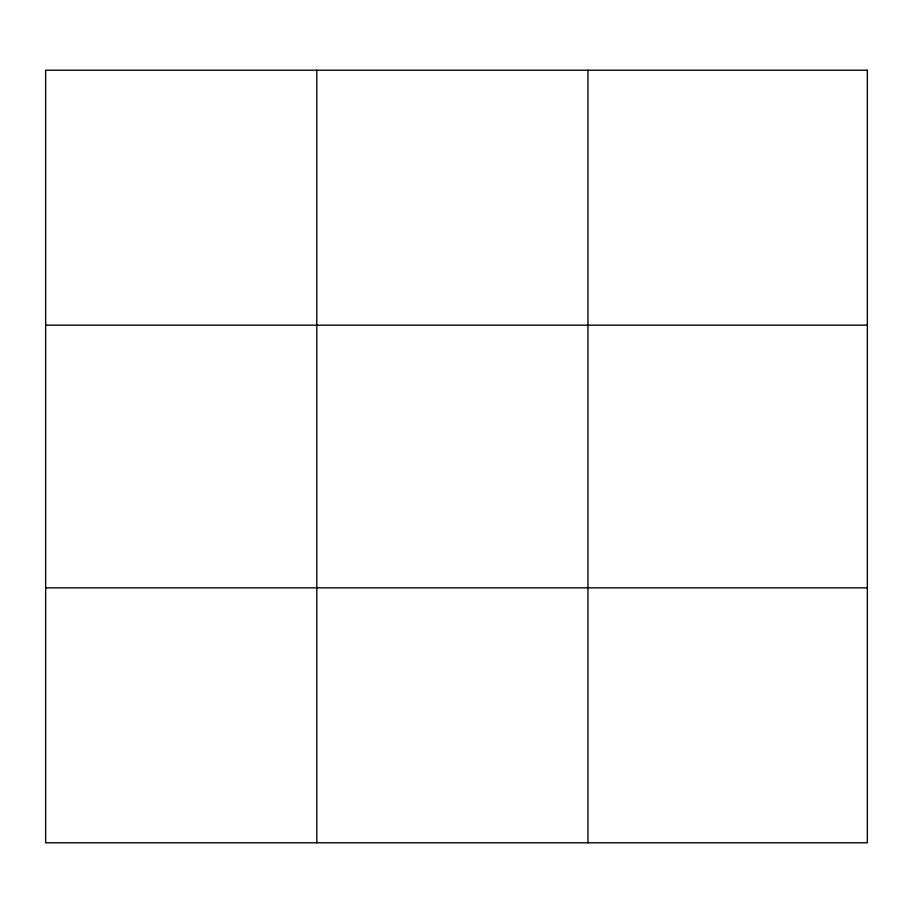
<?xml version="1.0" encoding="UTF-8"?>
<svg xmlns="http://www.w3.org/2000/svg" width="913" height="913" viewBox="0 0 913 913"><rect width="100%" height="100%" fill="white"/><g stroke="black" fill="none" stroke-linecap="round" stroke-linejoin="round"><path stroke-width="1.37" d="M316.811 842.779L316.811 70.221M587.972 842.779L587.972 70.221M45.65 325.165L867.35 325.165M45.65 587.835L867.35 587.835M867.35 70.221L867.35 842.779L45.65 842.779L45.65 70.221L867.35 70.221"/></g></svg>
